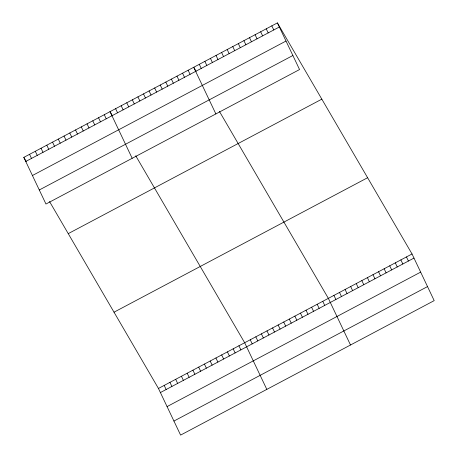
<?xml version="1.0" encoding="UTF-8"?>
<svg xmlns="http://www.w3.org/2000/svg" width="458" height="458" viewBox="0 0 458 458"><rect width="100%" height="100%" fill="white"/><g stroke="black" fill="none" stroke-linecap="round" stroke-linejoin="round"><path stroke-width="0.69" d="M277.399 22.9L299.549 69.547L45.96 204.022L23.81 157.375L277.399 22.9L412.04 253.978L434.19 300.625L180.601 435.1L158.451 388.453L49.533 201.52M25.757 161.474L279.346 26.999M32.426 175.517L286.015 41.043M39.291 189.978L292.885 55.504M68.242 233.632L321.831 99.157M114.019 312.196L367.608 177.721M158.451 388.453L412.04 253.978M160.397 392.558L413.986 258.083M167.067 406.595L420.656 272.121M173.931 421.062L427.526 286.588M196.053 71.288L193.717 67.274L215.867 113.922M219.439 111.426L328.357 298.358L350.507 345M112.37 115.668L110.029 111.655L132.179 158.302M135.751 155.8L244.669 342.733L266.819 389.38M23.81 157.375L26.146 161.388M406.464 256.938L408.41 261.043M400.882 259.898L402.828 263.997M395.306 262.858L397.252 266.957M389.724 265.812L391.67 269.917M271.823 25.86L273.769 29.959M384.147 268.772L386.094 272.876M266.241 28.82L268.188 32.919M378.566 271.731L380.512 275.831M260.665 31.774L262.611 35.879M372.989 274.691L374.936 278.79M255.083 34.734L257.03 38.838M367.408 277.645L369.354 281.75M249.507 37.693L251.453 41.793M361.831 280.605L363.778 284.71M243.925 40.653L245.872 44.752M356.25 283.565L358.202 287.664M238.349 43.607L240.295 47.712M350.673 286.525L352.62 290.624M232.767 46.567L234.714 50.672M345.092 289.479L347.044 293.584M227.191 49.527L229.137 53.626M339.515 292.439L341.462 296.544M221.609 52.487L223.556 56.586M333.934 295.399L335.886 299.498M216.033 55.441L217.979 59.546M210.451 58.401L212.398 62.506M322.775 301.312L324.728 305.417M204.875 61.361L206.821 65.46M317.199 304.272L319.146 308.377M199.293 64.32L201.239 68.419M311.617 307.232L313.57 311.331M306.041 310.192L307.988 314.291M188.135 70.234L190.081 74.339M300.459 313.146L302.412 317.251M182.559 73.194L184.505 77.293M294.883 316.106L296.83 320.211M176.977 76.154L178.923 80.253M289.301 319.066L291.254 323.165M171.401 79.108L173.347 83.213M283.725 322.026L285.672 326.125M165.819 82.068L167.765 86.173M278.143 324.98L280.096 329.084M160.243 85.028L162.189 89.127M272.567 327.939L274.514 332.044M154.661 87.988L156.607 92.087M266.985 330.899L268.938 334.998M149.085 90.942L151.031 95.046M261.409 333.859L263.356 337.958M143.503 93.901L145.449 98.006M255.827 336.813L257.78 340.918M137.927 96.861L139.873 100.96M250.251 339.773L252.198 343.878M132.345 99.821L134.291 103.92M126.769 102.775L128.715 106.88M238.921 345.779L240.874 349.883M121.187 105.735L123.133 109.84M233.174 348.83L235.126 352.929M115.611 108.695L117.557 112.794M227.426 351.876L229.372 355.981M221.678 354.927L223.624 359.026M104.281 114.7L106.227 118.805M215.93 357.973L217.876 362.078M98.533 117.752L100.479 121.851M210.182 361.019L212.128 365.123M92.785 120.797L94.732 124.897M204.434 364.07L206.381 368.169M87.037 123.843L88.984 127.948M198.686 367.116L200.633 371.22M81.289 126.895L83.236 130.994M192.938 370.167L194.885 374.266M75.541 129.94L77.488 134.045M187.19 373.213L189.137 377.318M69.793 132.992L71.74 137.091M181.442 376.264L183.389 380.363M64.046 136.037L65.992 140.137M175.695 379.31L177.641 383.409M58.298 139.083L60.244 143.188M169.947 382.356L171.893 386.46M52.55 142.135L54.496 146.234M164.199 385.407L166.145 389.506M46.802 145.18L48.748 149.285M41.054 148.232L43 152.331M35.306 151.277L37.253 155.382M29.558 154.323L31.505 158.428"/></g></svg>
